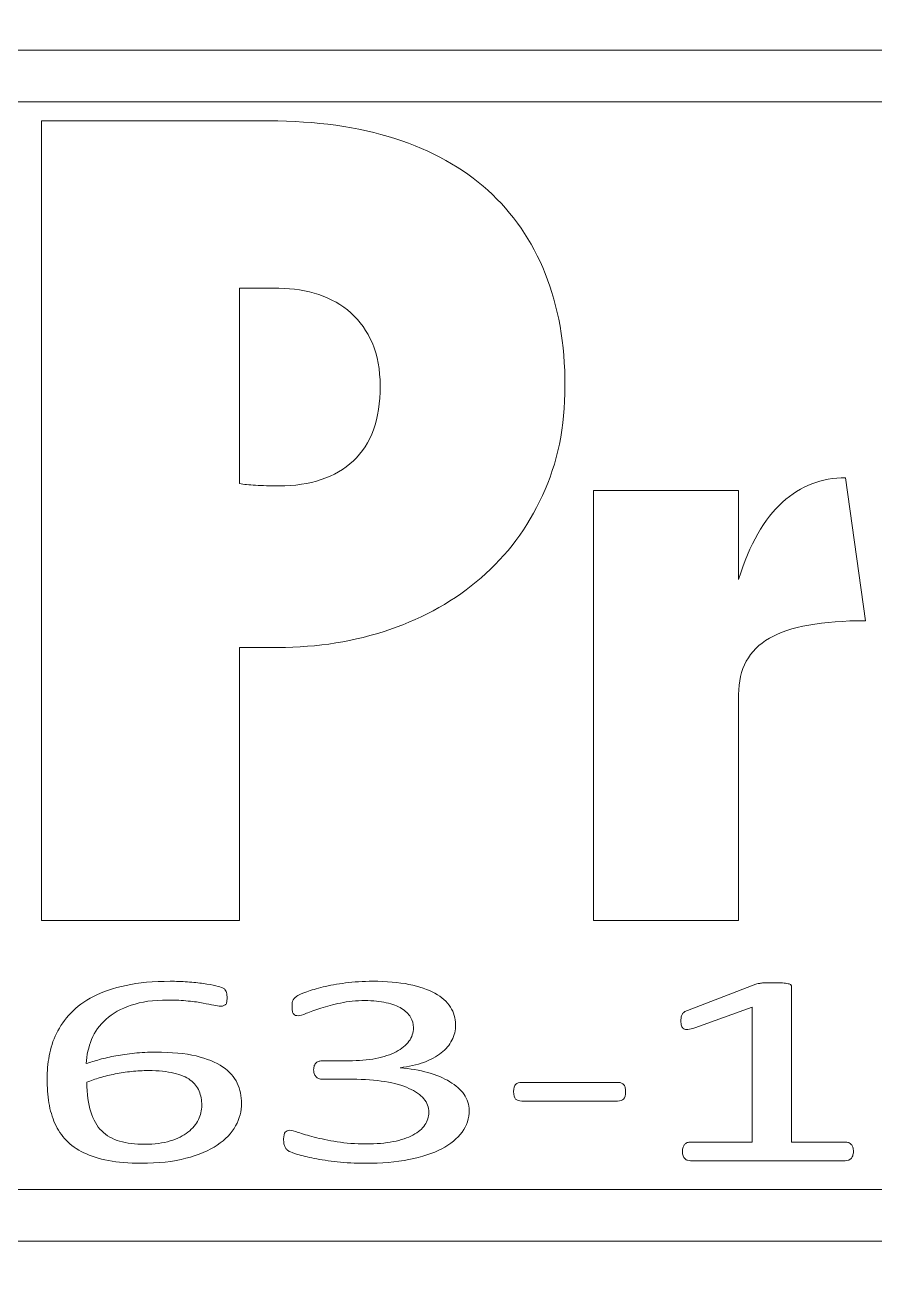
# Model space of a CAD drawing. Header units: millimetres. Extents: x -237 to 237, y -201 to 201.
# Drawn here: x 43.85 to 52.76, y 27.49 to 40.74 of the extents above; entities that cross this region are included whole.
import ezdxf

# ---------------------------------------------------------------- set-up
doc = ezdxf.new("R2010")
doc.units = ezdxf.units.MM
doc.header["$MEASUREMENT"] = 0
doc.layers.add('Layer 1', color=7, linetype='Continuous')

msp = doc.modelspace()

# ---------------------------------------------------------------- linework, layer by layer
at = {"layer": 'Layer 1', "color": 240, "lineweight": 9}
msp.add_open_spline([(81, 200.7738), (81, 200.7738), (81, 176.7738), (81, 176.7738), (81, 176.7738), (81, 176.7738), (87, 176.7738), (87, 176.7738), (87, 176.7738), (87, 176.7738), (87, 156.7738), (87, 156.7738), (87, 156.7738), (87, 156.7738), (81, 156.7738), (81, 156.7738), (81, 156.7738), (81, 156.7738), (81, 110.7738), (81, 110.7738), (81, 110.7738), (81, 110.7738), (87, 110.7738), (87, 110.7738), (87, 110.7738), (87, 110.7738), (87, 90.7738), (87, 90.7738), (87, 90.7738), (87, 90.7738), (81, 90.7738), (81, 90.7738), (81, 90.7738), (81, 90.7738), (81, 44.7738), (81, 44.7738), (81, 44.7738), (81, 44.7738), (87, 44.7738), (87, 44.7738), (87, 44.7738), (87, 44.7738), (87, 24.7738), (87, 24.7738), (87, 24.7738), (87, 24.7738), (81, 24.7738), (81, 24.7738), (81, 24.7738), (81, 24.7738), (81, 0.7738), (81, 0.7738), (81, 0.7738), (81, 0.7738), (-69, 0.7738), (-69, 0.7738), (-69, 0.7738), (-69, 0.7738), (-69, 24.7738), (-69, 24.7738), (-69, 24.7738), (-69, 24.7738), (-75, 24.7738), (-75, 24.7738), (-75, 24.7738), (-75, 24.7738), (-75, 44.7738), (-75, 44.7738), (-75, 44.7738), (-75, 44.7738), (-69, 44.7738), (-69, 44.7738), (-69, 44.7738), (-69, 44.7738), (-69, 90.7738), (-69, 90.7738), (-69, 90.7738), (-69, 90.7738), (-75, 90.7738), (-75, 90.7738), (-75, 90.7738), (-75, 90.7738), (-75, 110.7738), (-75, 110.7738), (-75, 110.7738), (-75, 110.7738), (-69, 110.7738), (-69, 110.7738), (-69, 110.7738), (-69, 110.7738), (-69, 156.7738), (-69, 156.7738), (-69, 156.7738), (-69, 156.7738), (-75, 156.7738), (-75, 156.7738), (-75, 156.7738), (-75, 156.7738), (-75, 176.7738), (-75, 176.7738), (-75, 176.7738), (-75, 176.7738), (-69, 176.7738), (-69, 176.7738), (-69, 176.7738), (-69, 176.7738), (-69, 200.7738), (-69, 200.7738), (-69, 200.7738), (-69, 200.7738), (-34, 200.7738), (-34, 200.7738), (-34, 200.7738), (-34, 200.7738), (-34, 194.7738), (-34, 194.7738), (-34, 194.7738), (-34, 194.7738), (-14, 194.7738), (-14, 194.7738), (-14, 194.7738), (-14, 194.7738), (-14, 200.7738), (-14, 200.7738), (-14, 200.7738), (-14, 200.7738), (26, 200.7738), (26, 200.7738), (26, 200.7738), (26, 200.7738), (26, 194.7738), (26, 194.7738), (26, 194.7738), (26, 194.7738), (46, 194.7738), (46, 194.7738), (46, 194.7738), (46, 194.7738), (46, 200.7738), (46, 200.7738), (46, 200.7738), (46, 200.7738), (81, 200.7738), (81, 200.7738)], degree=3, knots=[0, 0, 0, 0, 0.027027, 0.027027, 0.027027, 0.027027, 0.0540541, 0.0540541, 0.0540541, 0.0540541, 0.0810811, 0.0810811, 0.0810811, 0.0810811, 0.1081081, 0.1081081, 0.1081081, 0.1081081, 0.1351351, 0.1351351, 0.1351351, 0.1351351, 0.1621622, 0.1621622, 0.1621622, 0.1621622, 0.1891892, 0.1891892, 0.1891892, 0.1891892, 0.2162162, 0.2162162, 0.2162162, 0.2162162, 0.2432432, 0.2432432, 0.2432432, 0.2432432, 0.2702703, 0.2702703, 0.2702703, 0.2702703, 0.2972973, 0.2972973, 0.2972973, 0.2972973, 0.3243243, 0.3243243, 0.3243243, 0.3243243, 0.3513514, 0.3513514, 0.3513514, 0.3513514, 0.3783784, 0.3783784, 0.3783784, 0.3783784, 0.4054054, 0.4054054, 0.4054054, 0.4054054, 0.4324324, 0.4324324, 0.4324324, 0.4324324, 0.4594595, 0.4594595, 0.4594595, 0.4594595, 0.4864865, 0.4864865, 0.4864865, 0.4864865, 0.5135135, 0.5135135, 0.5135135, 0.5135135, 0.5405405, 0.5405405, 0.5405405, 0.5405405, 0.5675676, 0.5675676, 0.5675676, 0.5675676, 0.5945946, 0.5945946, 0.5945946, 0.5945946, 0.6216216, 0.6216216, 0.6216216, 0.6216216, 0.6486486, 0.6486486, 0.6486486, 0.6486486, 0.6756757, 0.6756757, 0.6756757, 0.6756757, 0.7027027, 0.7027027, 0.7027027, 0.7027027, 0.7297297, 0.7297297, 0.7297297, 0.7297297, 0.7567568, 0.7567568, 0.7567568, 0.7567568, 0.7837838, 0.7837838, 0.7837838, 0.7837838, 0.8108108, 0.8108108, 0.8108108, 0.8108108, 0.8378378, 0.8378378, 0.8378378, 0.8378378, 0.8648649, 0.8648649, 0.8648649, 0.8648649, 0.8918919, 0.8918919, 0.8918919, 0.8918919, 0.9189189, 0.9189189, 0.9189189, 0.9189189, 0.9459459, 0.9459459, 0.9459459, 0.9459459, 1, 1, 1, 1], dxfattribs=at)
at = {"layer": 'Layer 1', "color": 114, "lineweight": 9}
for points, knots in [([(66.3484, 27.976), (66.3484, 27.976), (26.6513, 27.976), (26.6513, 27.976), (26.6513, 27.976), (25.9214, 27.976), (25.3277, 28.7181), (25.3277, 29.6305), (25.3277, 29.6305), (25.3277, 29.6305), (25.3277, 38.8211), (25.3277, 38.8211), (25.3277, 38.8211), (25.3277, 39.7339), (25.9214, 40.476), (26.6513, 40.476), (26.6513, 40.476), (26.6513, 40.476), (66.3484, 40.476), (66.3484, 40.476), (66.3484, 40.476), (67.0783, 40.476), (67.6723, 39.7339), (67.6723, 38.8211), (67.6723, 38.8211), (67.6723, 38.8211), (67.6723, 29.6305), (67.6723, 29.6305), (67.6723, 29.6305), (67.6723, 28.7181), (67.0783, 27.976), (66.3484, 27.976)], [0, 0, 0, 0, 0.1111111, 0.1111111, 0.1111111, 0.1111111, 0.2222222, 0.2222222, 0.2222222, 0.2222222, 0.3333333, 0.3333333, 0.3333333, 0.3333333, 0.4444444, 0.4444444, 0.4444444, 0.4444444, 0.5555556, 0.5555556, 0.5555556, 0.5555556, 0.6666667, 0.6666667, 0.6666667, 0.6666667, 0.7777778, 0.7777778, 0.7777778, 0.7777778, 1, 1, 1, 1]), ([(26.6513, 39.9354), (26.1596, 39.9354), (25.7599, 39.4357), (25.7599, 38.8211), (25.7599, 38.8211), (25.7599, 38.8211), (25.7599, 29.6305), (25.7599, 29.6305), (25.7599, 29.6305), (25.7599, 29.0163), (26.1596, 28.5166), (26.6513, 28.5166), (26.6513, 28.5166), (26.6513, 28.5166), (66.3484, 28.5166), (66.3484, 28.5166), (66.3484, 28.5166), (66.8401, 28.5166), (67.2399, 29.0163), (67.2399, 29.6305), (67.2399, 29.6305), (67.2399, 29.6305), (67.2399, 38.8211), (67.2399, 38.8211), (67.2399, 38.8211), (67.2399, 39.4357), (66.8401, 39.9354), (66.3484, 39.9354), (66.3484, 39.9354), (66.3484, 39.9354), (26.6513, 39.9354), (26.6513, 39.9354)], [0, 0, 0, 0, 0.1111111, 0.1111111, 0.1111111, 0.1111111, 0.2222222, 0.2222222, 0.2222222, 0.2222222, 0.3333333, 0.3333333, 0.3333333, 0.3333333, 0.4444444, 0.4444444, 0.4444444, 0.4444444, 0.5555556, 0.5555556, 0.5555556, 0.5555556, 0.6666667, 0.6666667, 0.6666667, 0.6666667, 0.7777778, 0.7777778, 0.7777778, 0.7777778, 1, 1, 1, 1]), ([(44.0159, 39.7345), (44.0159, 39.7345), (44.0159, 31.3405), (44.0159, 31.3405), (44.0159, 31.3405), (44.0159, 31.3405), (46.0951, 31.3405), (46.0951, 31.3405), (46.0951, 31.3405), (46.0951, 31.3405), (46.0951, 34.2075), (46.0951, 34.2075), (46.0951, 34.2075), (46.0951, 34.2075), (46.4998, 34.2075), (46.4998, 34.2075), (46.4998, 34.2075), (46.9154, 34.2075), (47.3076, 34.2707), (47.6722, 34.3945), (47.6722, 34.3945), (47.6722, 34.3945), (47.6722, 34.3945), (47.6722, 34.3945), (47.6722, 34.3945), (48.038, 34.5208), (48.3575, 34.7018), (48.6306, 34.9399), (48.6306, 34.9399), (48.6306, 34.9399), (48.6306, 34.9399), (48.6306, 34.9399), (48.6306, 34.9399), (48.9033, 35.1755), (49.117, 35.4623), (49.2744, 35.8017), (49.2744, 35.8017), (49.2744, 35.8017), (49.2744, 35.8017), (49.2744, 35.8017), (49.2744, 35.8017), (49.4318, 36.1393), (49.5105, 36.5239), (49.5105, 36.9528), (49.5105, 36.9528), (49.5105, 37.3942), (49.4417, 37.7882), (49.303, 38.1318), (49.303, 38.1318), (49.303, 38.1318), (49.303, 38.1318), (49.303, 38.1318), (49.303, 38.1318), (49.1654, 38.4758), (48.9646, 38.7686), (48.7011, 39.0064), (48.7011, 39.0064), (48.7011, 39.0064), (48.7011, 39.0064), (48.7011, 39.0064), (48.7011, 39.0064), (48.4379, 39.2441), (48.112, 39.4251), (47.7265, 39.5493), (47.7265, 39.5493), (47.7265, 39.5493), (47.7265, 39.5493), (47.7265, 39.5493), (47.7265, 39.5493), (47.3412, 39.6735), (46.8995, 39.7345), (46.405, 39.7345), (46.405, 39.7345), (46.405, 39.7345), (46.405, 39.7345), (46.405, 39.7345), (46.405, 39.7345), (46.405, 39.7345), (44.0159, 39.7345), (44.0159, 39.7345)], [0, 0, 0, 0, 0.047619, 0.047619, 0.047619, 0.047619, 0.0952381, 0.0952381, 0.0952381, 0.0952381, 0.1428571, 0.1428571, 0.1428571, 0.1428571, 0.1904762, 0.1904762, 0.1904762, 0.1904762, 0.2380952, 0.2380952, 0.2380952, 0.2380952, 0.2857143, 0.2857143, 0.2857143, 0.2857143, 0.3333333, 0.3333333, 0.3333333, 0.3333333, 0.3809524, 0.3809524, 0.3809524, 0.3809524, 0.4285714, 0.4285714, 0.4285714, 0.4285714, 0.4761905, 0.4761905, 0.4761905, 0.4761905, 0.5238095, 0.5238095, 0.5238095, 0.5238095, 0.5714286, 0.5714286, 0.5714286, 0.5714286, 0.6190476, 0.6190476, 0.6190476, 0.6190476, 0.6666667, 0.6666667, 0.6666667, 0.6666667, 0.7142857, 0.7142857, 0.7142857, 0.7142857, 0.7619048, 0.7619048, 0.7619048, 0.7619048, 0.8095238, 0.8095238, 0.8095238, 0.8095238, 0.8571429, 0.8571429, 0.8571429, 0.8571429, 0.9047619, 0.9047619, 0.9047619, 0.9047619, 1, 1, 1, 1]), ([(46.2638, 35.9097), (46.1947, 35.9139), (46.1385, 35.9199), (46.0951, 35.9277), (46.0951, 35.9277), (46.0951, 35.9277), (46.0951, 35.9277), (46.0951, 35.9277), (46.0951, 35.9277), (46.0951, 35.9277), (46.0951, 37.9777), (46.0951, 37.9777), (46.0951, 37.9777), (46.0951, 37.9777), (46.508, 37.9777), (46.508, 37.9777), (46.508, 37.9777), (46.6586, 37.9777), (46.7983, 37.9551), (46.9271, 37.9124), (46.9271, 37.9124), (46.9271, 37.9124), (46.9271, 37.9124), (46.9271, 37.9124), (46.9271, 37.9124), (47.0554, 37.8679), (47.1679, 37.8044), (47.2642, 37.7191), (47.2642, 37.7191), (47.2642, 37.7191), (47.2642, 37.7191), (47.2642, 37.7191), (47.2642, 37.7191), (47.3589, 37.6337), (47.4344, 37.5261), (47.489, 37.4002), (47.489, 37.4002), (47.489, 37.4002), (47.489, 37.4002), (47.489, 37.4002), (47.489, 37.4002), (47.5434, 37.2717), (47.5708, 37.1236), (47.5708, 36.9528), (47.5708, 36.9528), (47.5708, 36.9528), (47.5708, 36.9528), (47.5708, 36.9528), (47.5708, 36.9528), (47.5708, 36.6029), (47.4774, 36.3404), (47.2896, 36.1658), (47.2896, 36.1658), (47.2896, 36.1658), (47.2896, 36.1658), (47.2896, 36.1658), (47.2896, 36.1658), (47.102, 35.9912), (46.8402, 35.9033), (46.508, 35.9033), (46.508, 35.9033), (46.508, 35.9033), (46.508, 35.9033), (46.508, 35.9033), (46.508, 35.9033), (46.4148, 35.9033), (46.333, 35.9054), (46.2638, 35.9097)], [0, 0, 0, 0, 0.0555556, 0.0555556, 0.0555556, 0.0555556, 0.1111111, 0.1111111, 0.1111111, 0.1111111, 0.1666667, 0.1666667, 0.1666667, 0.1666667, 0.2222222, 0.2222222, 0.2222222, 0.2222222, 0.2777778, 0.2777778, 0.2777778, 0.2777778, 0.3333333, 0.3333333, 0.3333333, 0.3333333, 0.3888889, 0.3888889, 0.3888889, 0.3888889, 0.4444444, 0.4444444, 0.4444444, 0.4444444, 0.5, 0.5, 0.5, 0.5, 0.5555556, 0.5555556, 0.5555556, 0.5555556, 0.6111111, 0.6111111, 0.6111111, 0.6111111, 0.6666667, 0.6666667, 0.6666667, 0.6666667, 0.7222222, 0.7222222, 0.7222222, 0.7222222, 0.7777778, 0.7777778, 0.7777778, 0.7777778, 0.8333333, 0.8333333, 0.8333333, 0.8333333, 0.8888889, 0.8888889, 0.8888889, 0.8888889, 1, 1, 1, 1]), ([(49.808, 35.8547), (49.808, 35.8547), (51.3327, 35.8547), (51.3327, 35.8547), (51.3327, 35.8547), (51.3327, 35.8547), (51.3327, 34.9213), (51.3327, 34.9213), (51.3327, 34.9213), (51.447, 35.2906), (51.6011, 35.5605), (51.7926, 35.7326), (51.7926, 35.7326), (51.9842, 35.9034), (52.2043, 35.9888), (52.4538, 35.9888), (52.4538, 35.9888), (52.4538, 35.9888), (52.6657, 34.488), (52.6657, 34.488), (52.6657, 34.488), (52.2068, 34.488), (51.8699, 34.4274), (51.6554, 34.3039), (51.6554, 34.3039), (51.4399, 34.1801), (51.3327, 33.9836), (51.3327, 33.7123), (51.3327, 33.7123), (51.3327, 33.7123), (51.3327, 31.3406), (51.3327, 31.3406), (51.3327, 31.3406), (51.3327, 31.3406), (49.808, 31.3406), (49.808, 31.3406), (49.808, 31.3406), (49.808, 31.3406), (49.808, 35.8547), (49.808, 35.8547)], [0, 0, 0, 0, 0.0909091, 0.0909091, 0.0909091, 0.0909091, 0.1818182, 0.1818182, 0.1818182, 0.1818182, 0.2727273, 0.2727273, 0.2727273, 0.2727273, 0.3636364, 0.3636364, 0.3636364, 0.3636364, 0.4545455, 0.4545455, 0.4545455, 0.4545455, 0.5454545, 0.5454545, 0.5454545, 0.5454545, 0.6363636, 0.6363636, 0.6363636, 0.6363636, 0.7272727, 0.7272727, 0.7272727, 0.7272727, 0.8181818, 0.8181818, 0.8181818, 0.8181818, 1, 1, 1, 1]), ([(46.1165, 29.421), (46.1165, 29.3397), (46.096, 29.2613), (46.0543, 29.1849), (46.0543, 29.1849), (46.0125, 29.1089), (45.9486, 29.0418), (45.8615, 28.984), (45.8615, 28.984), (45.7757, 28.9262), (45.6657, 28.8797), (45.5331, 28.8449), (45.5331, 28.8449), (45.4003, 28.8101), (45.2437, 28.7924), (45.0626, 28.7924), (45.0626, 28.7924), (44.9332, 28.7924), (44.8184, 28.8022), (44.7195, 28.8213), (44.7195, 28.8213), (44.6202, 28.8405), (44.5341, 28.8674), (44.4603, 28.9032), (44.4603, 28.9032), (44.3865, 28.9384), (44.3252, 28.982), (44.2769, 29.0335), (44.2769, 29.0335), (44.2276, 29.0854), (44.1883, 29.1442), (44.1587, 29.2104), (44.1587, 29.2104), (44.1294, 29.276), (44.1081, 29.3485), (44.0949, 29.4269), (44.0949, 29.4269), (44.0827, 29.5053), (44.0762, 29.5896), (44.0762, 29.6797), (44.0762, 29.6797), (44.0762, 29.7591), (44.0835, 29.8394), (44.0974, 29.9208), (44.0974, 29.9208), (44.1121, 30.0021), (44.1375, 30.0805), (44.1744, 30.1564), (44.1744, 30.1564), (44.2112, 30.2319), (44.2613, 30.3029), (44.3243, 30.3695), (44.3243, 30.3695), (44.3883, 30.4357), (44.467, 30.494), (44.5629, 30.543), (44.5629, 30.543), (44.6579, 30.5925), (44.7718, 30.6317), (44.9046, 30.6601), (44.9046, 30.6601), (45.0373, 30.689), (45.1921, 30.7032), (45.3683, 30.7032), (45.3683, 30.7032), (45.4273, 30.7032), (45.4879, 30.7012), (45.5487, 30.6968), (45.5487, 30.6968), (45.6093, 30.6924), (45.6657, 30.6865), (45.7165, 30.6797), (45.7165, 30.6797), (45.7683, 30.6723), (45.8107, 30.6645), (45.846, 30.6557), (45.846, 30.6557), (45.8814, 30.6473), (45.9051, 30.64), (45.9158, 30.6351), (45.9158, 30.6351), (45.9271, 30.6297), (45.9353, 30.6238), (45.941, 30.6174), (45.941, 30.6174), (45.9468, 30.6116), (45.951, 30.6047), (45.9542, 30.5974), (45.9542, 30.5974), (45.9575, 30.5905), (45.96, 30.5822), (45.9617, 30.5729), (45.9617, 30.5729), (45.9632, 30.564), (45.9642, 30.5528), (45.9642, 30.5395), (45.9642, 30.5395), (45.9642, 30.5219), (45.9642, 30.5072), (45.9632, 30.495), (45.9632, 30.495), (45.9625, 30.4822), (45.959, 30.4724), (45.9535, 30.4646), (45.9535, 30.4646), (45.9478, 30.4567), (45.9403, 30.4514), (45.9313, 30.4474), (45.9313, 30.4474), (45.9232, 30.4435), (45.9116, 30.4416), (45.8968, 30.4416), (45.8968, 30.4416), (45.8789, 30.4416), (45.855, 30.445), (45.8247, 30.4518), (45.8247, 30.4518), (45.7944, 30.4582), (45.7575, 30.4656), (45.714, 30.4739), (45.714, 30.4739), (45.6708, 30.4822), (45.6183, 30.4896), (45.5568, 30.4959), (45.5568, 30.4959), (45.4953, 30.5028), (45.4241, 30.5062), (45.342, 30.5062), (45.342, 30.5062), (45.1929, 30.5062), (45.0651, 30.4881), (44.9578, 30.4518), (44.9578, 30.4518), (44.8504, 30.4151), (44.7627, 30.3666), (44.6949, 30.3054), (44.6949, 30.3054), (44.6267, 30.2441), (44.5759, 30.1731), (44.5432, 30.0922), (44.5432, 30.0922), (44.5104, 30.0114), (44.4917, 29.9271), (44.4865, 29.8389), (44.4865, 29.8389), (44.5285, 29.8531), (44.5751, 29.8674), (44.6276, 29.8821), (44.6276, 29.8821), (44.6792, 29.8963), (44.7357, 29.909), (44.798, 29.9208), (44.798, 29.9208), (44.8594, 29.932), (44.9242, 29.9413), (44.9931, 29.9487), (44.9931, 29.9487), (45.0618, 29.956), (45.1356, 29.9595), (45.2144, 29.9595), (45.2144, 29.9595), (45.3822, 29.9595), (45.5241, 29.9457), (45.6389, 29.9188), (45.6389, 29.9188), (45.7543, 29.8914), (45.8469, 29.8536), (45.9182, 29.8051), (45.9182, 29.8051), (45.9896, 29.7566), (46.0403, 29.6998), (46.0707, 29.6341), (46.0707, 29.6341), (46.101, 29.569), (46.1165, 29.4979), (46.1165, 29.421)], [0, 0, 0, 0, 0.0222222, 0.0222222, 0.0222222, 0.0222222, 0.0444444, 0.0444444, 0.0444444, 0.0444444, 0.0666667, 0.0666667, 0.0666667, 0.0666667, 0.0888889, 0.0888889, 0.0888889, 0.0888889, 0.1111111, 0.1111111, 0.1111111, 0.1111111, 0.1333333, 0.1333333, 0.1333333, 0.1333333, 0.1555556, 0.1555556, 0.1555556, 0.1555556, 0.1777778, 0.1777778, 0.1777778, 0.1777778, 0.2, 0.2, 0.2, 0.2, 0.2222222, 0.2222222, 0.2222222, 0.2222222, 0.2444444, 0.2444444, 0.2444444, 0.2444444, 0.2666667, 0.2666667, 0.2666667, 0.2666667, 0.2888889, 0.2888889, 0.2888889, 0.2888889, 0.3111111, 0.3111111, 0.3111111, 0.3111111, 0.3333333, 0.3333333, 0.3333333, 0.3333333, 0.3555556, 0.3555556, 0.3555556, 0.3555556, 0.3777778, 0.3777778, 0.3777778, 0.3777778, 0.4, 0.4, 0.4, 0.4, 0.4222222, 0.4222222, 0.4222222, 0.4222222, 0.4444444, 0.4444444, 0.4444444, 0.4444444, 0.4666667, 0.4666667, 0.4666667, 0.4666667, 0.4888889, 0.4888889, 0.4888889, 0.4888889, 0.5111111, 0.5111111, 0.5111111, 0.5111111, 0.5333333, 0.5333333, 0.5333333, 0.5333333, 0.5555556, 0.5555556, 0.5555556, 0.5555556, 0.5777778, 0.5777778, 0.5777778, 0.5777778, 0.6, 0.6, 0.6, 0.6, 0.6222222, 0.6222222, 0.6222222, 0.6222222, 0.6444444, 0.6444444, 0.6444444, 0.6444444, 0.6666667, 0.6666667, 0.6666667, 0.6666667, 0.6888889, 0.6888889, 0.6888889, 0.6888889, 0.7111111, 0.7111111, 0.7111111, 0.7111111, 0.7333333, 0.7333333, 0.7333333, 0.7333333, 0.7555556, 0.7555556, 0.7555556, 0.7555556, 0.7777778, 0.7777778, 0.7777778, 0.7777778, 0.8, 0.8, 0.8, 0.8, 0.8222222, 0.8222222, 0.8222222, 0.8222222, 0.8444444, 0.8444444, 0.8444444, 0.8444444, 0.8666667, 0.8666667, 0.8666667, 0.8666667, 0.8888889, 0.8888889, 0.8888889, 0.8888889, 0.9111111, 0.9111111, 0.9111111, 0.9111111, 0.9333333, 0.9333333, 0.9333333, 0.9333333, 0.9555556, 0.9555556, 0.9555556, 0.9555556, 1, 1, 1, 1]), ([(48.5053, 29.3505), (48.5053, 29.2657), (48.4807, 29.1888), (48.4306, 29.1202), (48.4306, 29.1202), (48.3815, 29.0521), (48.3102, 28.9933), (48.2167, 28.9443), (48.2167, 28.9443), (48.124, 28.8958), (48.0095, 28.8581), (47.8734, 28.8321), (47.8734, 28.8321), (47.7374, 28.8057), (47.5841, 28.7924), (47.4128, 28.7924), (47.4128, 28.7924), (47.3088, 28.7924), (47.2114, 28.7973), (47.1212, 28.8076), (47.1212, 28.8076), (47.0311, 28.8174), (46.9507, 28.8292), (46.8801, 28.8429), (46.8801, 28.8429), (46.8098, 28.8571), (46.7507, 28.8713), (46.7048, 28.886), (46.7048, 28.886), (46.6582, 28.9007), (46.6286, 28.9115), (46.6173, 28.9179), (46.6173, 28.9179), (46.6048, 28.9247), (46.5958, 28.9316), (46.5893, 28.938), (46.5893, 28.938), (46.5828, 28.9448), (46.577, 28.9527), (46.5729, 28.9625), (46.5729, 28.9625), (46.568, 28.9718), (46.5638, 28.9835), (46.5613, 28.9972), (46.5613, 28.9972), (46.559, 29.011), (46.5582, 29.0281), (46.5582, 29.0482), (46.5582, 29.0482), (46.5582, 29.082), (46.5638, 29.106), (46.5754, 29.1192), (46.5754, 29.1192), (46.5868, 29.1325), (46.6031, 29.1393), (46.6247, 29.1393), (46.6247, 29.1393), (46.6393, 29.1393), (46.6688, 29.1315), (46.7123, 29.1163), (46.7123, 29.1163), (46.7558, 29.1011), (46.8115, 29.0849), (46.8793, 29.0673), (46.8793, 29.0673), (46.9475, 29.0497), (47.0269, 29.0335), (47.1187, 29.0183), (47.1187, 29.0183), (47.2096, 29.0031), (47.3111, 28.9953), (47.4228, 28.9953), (47.4228, 28.9953), (47.5307, 28.9953), (47.626, 29.0036), (47.7079, 29.0198), (47.7079, 29.0198), (47.7897, 29.0359), (47.8595, 29.059), (47.9152, 29.0889), (47.9152, 29.0889), (47.9709, 29.1187), (48.0127, 29.154), (48.0405, 29.1947), (48.0405, 29.1947), (48.0683, 29.2353), (48.0823, 29.2794), (48.0823, 29.3275), (48.0823, 29.3275), (48.0823, 29.3804), (48.0643, 29.4279), (48.029, 29.47), (48.029, 29.47), (47.9938, 29.5122), (47.9414, 29.5489), (47.8724, 29.5793), (47.8724, 29.5793), (47.8046, 29.6101), (47.7201, 29.6337), (47.6202, 29.6498), (47.6202, 29.6498), (47.5203, 29.666), (47.4063, 29.6743), (47.2792, 29.6743), (47.2792, 29.6743), (47.2792, 29.6743), (46.9745, 29.6743), (46.9745, 29.6743), (46.9745, 29.6743), (46.9612, 29.6743), (46.9483, 29.6758), (46.9358, 29.6792), (46.9358, 29.6792), (46.9236, 29.6827), (46.913, 29.688), (46.904, 29.6959), (46.904, 29.6959), (46.8949, 29.7032), (46.8876, 29.7135), (46.8818, 29.7258), (46.8818, 29.7258), (46.8762, 29.738), (46.8728, 29.7542), (46.8728, 29.7743), (46.8728, 29.7743), (46.8728, 29.7924), (46.8753, 29.8071), (46.8801, 29.8193), (46.8801, 29.8193), (46.8852, 29.8311), (46.8918, 29.8404), (46.9007, 29.8478), (46.9007, 29.8478), (46.9097, 29.8546), (46.9194, 29.86), (46.9301, 29.8634), (46.9301, 29.8634), (46.9417, 29.8669), (46.9548, 29.8683), (46.9687, 29.8683), (46.9687, 29.8683), (46.9687, 29.8683), (47.2408, 29.8683), (47.2408, 29.8683), (47.2408, 29.8683), (47.3456, 29.8683), (47.4406, 29.8767), (47.5252, 29.8928), (47.5252, 29.8928), (47.6087, 29.909), (47.68, 29.9325), (47.7391, 29.9634), (47.7391, 29.9634), (47.7973, 29.9938), (47.8422, 30.0305), (47.8734, 30.0731), (47.8734, 30.0731), (47.9044, 30.1158), (47.92, 30.1633), (47.92, 30.2162), (47.92, 30.2162), (47.92, 30.2544), (47.9094, 30.2907), (47.8888, 30.3259), (47.8888, 30.3259), (47.8685, 30.3607), (47.8373, 30.3911), (47.7956, 30.4171), (47.7956, 30.4171), (47.7538, 30.443), (47.7004, 30.4631), (47.6357, 30.4783), (47.6357, 30.4783), (47.571, 30.493), (47.4966, 30.5004), (47.4121, 30.5004), (47.4121, 30.5004), (47.3185, 30.5004), (47.2343, 30.492), (47.1563, 30.4749), (47.1563, 30.4749), (47.0785, 30.4582), (47.0096, 30.4401), (46.949, 30.421), (46.949, 30.421), (46.8884, 30.4019), (46.8376, 30.3837), (46.7973, 30.3671), (46.7973, 30.3671), (46.758, 30.3499), (46.7294, 30.3416), (46.714, 30.3416), (46.714, 30.3416), (46.7023, 30.3416), (46.6925, 30.3426), (46.6834, 30.345), (46.6834, 30.345), (46.6753, 30.3475), (46.6679, 30.3524), (46.6622, 30.3597), (46.6622, 30.3597), (46.6566, 30.3666), (46.6524, 30.3769), (46.6501, 30.3896), (46.6501, 30.3896), (46.6476, 30.4024), (46.6466, 30.4195), (46.6466, 30.4406), (46.6466, 30.4406), (46.6466, 30.4548), (46.6476, 30.4675), (46.6491, 30.4788), (46.6491, 30.4788), (46.6507, 30.4896), (46.654, 30.4994), (46.6588, 30.5072), (46.6588, 30.5072), (46.664, 30.5155), (46.6688, 30.5229), (46.6753, 30.5297), (46.6753, 30.5297), (46.682, 30.5361), (46.6925, 30.544), (46.7081, 30.5533), (46.7081, 30.5533), (46.7229, 30.5621), (46.7541, 30.5753), (46.7999, 30.5925), (46.7999, 30.5925), (46.8466, 30.6101), (46.904, 30.6268), (46.9719, 30.6434), (46.9719, 30.6434), (47.0401, 30.6606), (47.1187, 30.6743), (47.2071, 30.686), (47.2071, 30.686), (47.2956, 30.6973), (47.3915, 30.7032), (47.4939, 30.7032), (47.4939, 30.7032), (47.6382, 30.7032), (47.7645, 30.6924), (47.8734, 30.6704), (47.8734, 30.6704), (47.9816, 30.6483), (48.0725, 30.617), (48.1455, 30.5768), (48.1455, 30.5768), (48.2183, 30.5371), (48.2723, 30.4891), (48.3085, 30.4327), (48.3085, 30.4327), (48.3445, 30.3769), (48.3626, 30.3152), (48.3626, 30.2471), (48.3626, 30.2471), (48.3626, 30.1888), (48.3495, 30.1349), (48.3241, 30.0844), (48.3241, 30.0844), (48.2987, 30.0344), (48.2611, 29.9898), (48.211, 29.9511), (48.211, 29.9511), (48.1619, 29.9124), (48.1003, 29.8796), (48.0283, 29.8522), (48.0283, 29.8522), (47.9562, 29.8247), (47.8734, 29.8061), (47.7792, 29.7958), (47.7792, 29.7958), (47.7792, 29.7958), (47.7792, 29.7929), (47.7792, 29.7929), (47.7792, 29.7929), (47.8857, 29.786), (47.9841, 29.7699), (48.0725, 29.7449), (48.0725, 29.7449), (48.161, 29.7194), (48.2372, 29.6876), (48.3011, 29.6493), (48.3011, 29.6493), (48.3651, 29.6111), (48.415, 29.566), (48.4511, 29.5151), (48.4511, 29.5151), (48.4872, 29.4637), (48.5053, 29.4093), (48.5053, 29.3505)], [0, 0, 0, 0, 0.0135135, 0.0135135, 0.0135135, 0.0135135, 0.027027, 0.027027, 0.027027, 0.027027, 0.0405405, 0.0405405, 0.0405405, 0.0405405, 0.0540541, 0.0540541, 0.0540541, 0.0540541, 0.0675676, 0.0675676, 0.0675676, 0.0675676, 0.0810811, 0.0810811, 0.0810811, 0.0810811, 0.0945946, 0.0945946, 0.0945946, 0.0945946, 0.1081081, 0.1081081, 0.1081081, 0.1081081, 0.1216216, 0.1216216, 0.1216216, 0.1216216, 0.1351351, 0.1351351, 0.1351351, 0.1351351, 0.1486486, 0.1486486, 0.1486486, 0.1486486, 0.1621622, 0.1621622, 0.1621622, 0.1621622, 0.1756757, 0.1756757, 0.1756757, 0.1756757, 0.1891892, 0.1891892, 0.1891892, 0.1891892, 0.2027027, 0.2027027, 0.2027027, 0.2027027, 0.2162162, 0.2162162, 0.2162162, 0.2162162, 0.2297297, 0.2297297, 0.2297297, 0.2297297, 0.2432432, 0.2432432, 0.2432432, 0.2432432, 0.2567568, 0.2567568, 0.2567568, 0.2567568, 0.2702703, 0.2702703, 0.2702703, 0.2702703, 0.2837838, 0.2837838, 0.2837838, 0.2837838, 0.2972973, 0.2972973, 0.2972973, 0.2972973, 0.3108108, 0.3108108, 0.3108108, 0.3108108, 0.3243243, 0.3243243, 0.3243243, 0.3243243, 0.3378378, 0.3378378, 0.3378378, 0.3378378, 0.3513514, 0.3513514, 0.3513514, 0.3513514, 0.3648649, 0.3648649, 0.3648649, 0.3648649, 0.3783784, 0.3783784, 0.3783784, 0.3783784, 0.3918919, 0.3918919, 0.3918919, 0.3918919, 0.4054054, 0.4054054, 0.4054054, 0.4054054, 0.4189189, 0.4189189, 0.4189189, 0.4189189, 0.4324324, 0.4324324, 0.4324324, 0.4324324, 0.4459459, 0.4459459, 0.4459459, 0.4459459, 0.4594595, 0.4594595, 0.4594595, 0.4594595, 0.472973, 0.472973, 0.472973, 0.472973, 0.4864865, 0.4864865, 0.4864865, 0.4864865, 0.5, 0.5, 0.5, 0.5, 0.5135135, 0.5135135, 0.5135135, 0.5135135, 0.527027, 0.527027, 0.527027, 0.527027, 0.5405405, 0.5405405, 0.5405405, 0.5405405, 0.5540541, 0.5540541, 0.5540541, 0.5540541, 0.5675676, 0.5675676, 0.5675676, 0.5675676, 0.5810811, 0.5810811, 0.5810811, 0.5810811, 0.5945946, 0.5945946, 0.5945946, 0.5945946, 0.6081081, 0.6081081, 0.6081081, 0.6081081, 0.6216216, 0.6216216, 0.6216216, 0.6216216, 0.6351351, 0.6351351, 0.6351351, 0.6351351, 0.6486486, 0.6486486, 0.6486486, 0.6486486, 0.6621622, 0.6621622, 0.6621622, 0.6621622, 0.6756757, 0.6756757, 0.6756757, 0.6756757, 0.6891892, 0.6891892, 0.6891892, 0.6891892, 0.7027027, 0.7027027, 0.7027027, 0.7027027, 0.7162162, 0.7162162, 0.7162162, 0.7162162, 0.7297297, 0.7297297, 0.7297297, 0.7297297, 0.7432432, 0.7432432, 0.7432432, 0.7432432, 0.7567568, 0.7567568, 0.7567568, 0.7567568, 0.7702703, 0.7702703, 0.7702703, 0.7702703, 0.7837838, 0.7837838, 0.7837838, 0.7837838, 0.7972973, 0.7972973, 0.7972973, 0.7972973, 0.8108108, 0.8108108, 0.8108108, 0.8108108, 0.8243243, 0.8243243, 0.8243243, 0.8243243, 0.8378378, 0.8378378, 0.8378378, 0.8378378, 0.8513514, 0.8513514, 0.8513514, 0.8513514, 0.8648649, 0.8648649, 0.8648649, 0.8648649, 0.8783784, 0.8783784, 0.8783784, 0.8783784, 0.8918919, 0.8918919, 0.8918919, 0.8918919, 0.9054054, 0.9054054, 0.9054054, 0.9054054, 0.9189189, 0.9189189, 0.9189189, 0.9189189, 0.9324324, 0.9324324, 0.9324324, 0.9324324, 0.9459459, 0.9459459, 0.9459459, 0.9459459, 0.9594595, 0.9594595, 0.9594595, 0.9594595, 0.972973, 0.972973, 0.972973, 0.972973, 1, 1, 1, 1]), ([(52.5368, 28.9159), (52.5368, 28.8978), (52.5344, 28.8826), (52.5294, 28.8703), (52.5294, 28.8703), (52.5246, 28.8581), (52.5188, 28.8478), (52.5107, 28.8405), (52.5107, 28.8405), (52.5024, 28.8326), (52.4934, 28.8272), (52.4826, 28.8238), (52.4826, 28.8238), (52.472, 28.8204), (52.4614, 28.8189), (52.4508, 28.8189), (52.4508, 28.8189), (52.4508, 28.8189), (50.8283, 28.8189), (50.8283, 28.8189), (50.8283, 28.8189), (50.8176, 28.8189), (50.8069, 28.8204), (50.7971, 28.8238), (50.7971, 28.8238), (50.788, 28.8272), (50.7782, 28.8326), (50.77, 28.8405), (50.77, 28.8405), (50.7612, 28.8478), (50.7545, 28.8581), (50.7497, 28.8703), (50.7497, 28.8703), (50.7448, 28.8826), (50.7422, 28.8978), (50.7422, 28.9159), (50.7422, 28.9159), (50.7422, 28.9331), (50.7448, 28.9478), (50.7497, 28.96), (50.7497, 28.96), (50.7545, 28.9727), (50.7603, 28.983), (50.7676, 28.9909), (50.7676, 28.9909), (50.7741, 28.9992), (50.7832, 29.0051), (50.794, 29.0095), (50.794, 29.0095), (50.8044, 29.0139), (50.8161, 29.0159), (50.8283, 29.0159), (50.8283, 29.0159), (50.8283, 29.0159), (51.4749, 29.0159), (51.4749, 29.0159), (51.4749, 29.0159), (51.4749, 29.0159), (51.4749, 30.4298), (51.4749, 30.4298), (51.4749, 30.4298), (51.4749, 30.4298), (50.8743, 30.2152), (50.8743, 30.2152), (50.8743, 30.2152), (50.8437, 30.2059), (50.8192, 30.2), (50.8005, 30.1981), (50.8005, 30.1981), (50.7824, 30.1961), (50.7676, 30.1981), (50.7561, 30.2044), (50.7561, 30.2044), (50.7448, 30.2108), (50.7372, 30.2211), (50.7333, 30.2353), (50.7333, 30.2353), (50.7291, 30.2495), (50.7275, 30.2676), (50.7275, 30.2897), (50.7275, 30.2897), (50.7275, 30.3058), (50.7283, 30.3201), (50.7307, 30.3313), (50.7307, 30.3313), (50.7333, 30.3431), (50.7372, 30.3524), (50.7422, 30.3602), (50.7422, 30.3602), (50.747, 30.3676), (50.7536, 30.3744), (50.7626, 30.3803), (50.7626, 30.3803), (50.7709, 30.3857), (50.7824, 30.3916), (50.7971, 30.3975), (50.7971, 30.3975), (50.7971, 30.3975), (51.5132, 30.6713), (51.5132, 30.6713), (51.5132, 30.6713), (51.5198, 30.6743), (51.5271, 30.6767), (51.5371, 30.6787), (51.5371, 30.6787), (51.5469, 30.6802), (51.5591, 30.6821), (51.5731, 30.6841), (51.5731, 30.6841), (51.5879, 30.686), (51.6043, 30.6875), (51.6241, 30.688), (51.6241, 30.688), (51.6427, 30.6885), (51.6665, 30.6885), (51.6961, 30.6885), (51.6961, 30.6885), (51.7338, 30.6885), (51.7665, 30.6875), (51.7919, 30.6855), (51.7919, 30.6855), (51.8173, 30.6836), (51.837, 30.6811), (51.8518, 30.6777), (51.8518, 30.6777), (51.8666, 30.6743), (51.8755, 30.6699), (51.8805, 30.665), (51.8805, 30.665), (51.8852, 30.6596), (51.8878, 30.6542), (51.8878, 30.6483), (51.8878, 30.6483), (51.8878, 30.6483), (51.8878, 29.0159), (51.8878, 29.0159), (51.8878, 29.0159), (51.8878, 29.0159), (52.4499, 29.0159), (52.4499, 29.0159), (52.4499, 29.0159), (52.463, 29.0159), (52.4753, 29.0139), (52.4861, 29.0095), (52.4861, 29.0095), (52.4975, 29.0051), (52.5065, 28.9992), (52.5139, 28.9909), (52.5139, 28.9909), (52.5212, 28.983), (52.5271, 28.9727), (52.531, 28.96), (52.531, 28.96), (52.5352, 28.9478), (52.5368, 28.9331), (52.5368, 28.9159)], [0, 0, 0, 0, 0.025, 0.025, 0.025, 0.025, 0.05, 0.05, 0.05, 0.05, 0.075, 0.075, 0.075, 0.075, 0.1, 0.1, 0.1, 0.1, 0.125, 0.125, 0.125, 0.125, 0.15, 0.15, 0.15, 0.15, 0.175, 0.175, 0.175, 0.175, 0.2, 0.2, 0.2, 0.2, 0.225, 0.225, 0.225, 0.225, 0.25, 0.25, 0.25, 0.25, 0.275, 0.275, 0.275, 0.275, 0.3, 0.3, 0.3, 0.3, 0.325, 0.325, 0.325, 0.325, 0.35, 0.35, 0.35, 0.35, 0.375, 0.375, 0.375, 0.375, 0.4, 0.4, 0.4, 0.4, 0.425, 0.425, 0.425, 0.425, 0.45, 0.45, 0.45, 0.45, 0.475, 0.475, 0.475, 0.475, 0.5, 0.5, 0.5, 0.5, 0.525, 0.525, 0.525, 0.525, 0.55, 0.55, 0.55, 0.55, 0.575, 0.575, 0.575, 0.575, 0.6, 0.6, 0.6, 0.6, 0.625, 0.625, 0.625, 0.625, 0.65, 0.65, 0.65, 0.65, 0.675, 0.675, 0.675, 0.675, 0.7, 0.7, 0.7, 0.7, 0.725, 0.725, 0.725, 0.725, 0.75, 0.75, 0.75, 0.75, 0.775, 0.775, 0.775, 0.775, 0.8, 0.8, 0.8, 0.8, 0.825, 0.825, 0.825, 0.825, 0.85, 0.85, 0.85, 0.85, 0.875, 0.875, 0.875, 0.875, 0.9, 0.9, 0.9, 0.9, 0.925, 0.925, 0.925, 0.925, 0.95, 0.95, 0.95, 0.95, 1, 1, 1, 1]), ([(45.6985, 29.399), (45.6985, 29.4548), (45.6894, 29.5053), (45.6708, 29.5509), (45.6708, 29.5509), (45.6527, 29.5959), (45.6215, 29.6346), (45.579, 29.6665), (45.579, 29.6665), (45.5355, 29.6978), (45.4781, 29.7223), (45.406, 29.7395), (45.406, 29.7395), (45.334, 29.7566), (45.2454, 29.7655), (45.1397, 29.7655), (45.1397, 29.7655), (45.0807, 29.7655), (45.0209, 29.7625), (44.9619, 29.7561), (44.9619, 29.7561), (44.9029, 29.7498), (44.8455, 29.7414), (44.7906, 29.7302), (44.7906, 29.7302), (44.7349, 29.7194), (44.6824, 29.7062), (44.6316, 29.6915), (44.6316, 29.6915), (44.5815, 29.6768), (44.5358, 29.6606), (44.494, 29.6435), (44.494, 29.6435), (44.494, 29.5195), (44.5071, 29.4161), (44.5333, 29.3328), (44.5333, 29.3328), (44.5603, 29.2496), (44.598, 29.1829), (44.6489, 29.1325), (44.6489, 29.1325), (44.6988, 29.082), (44.7619, 29.0462), (44.8373, 29.0247), (44.8373, 29.0247), (44.9127, 29.0031), (45.0004, 28.9923), (45.1013, 28.9923), (45.1013, 28.9923), (45.2036, 28.9923), (45.292, 29.0036), (45.3675, 29.0266), (45.3675, 29.0266), (45.443, 29.0497), (45.5052, 29.0805), (45.5543, 29.1197), (45.5543, 29.1197), (45.6044, 29.1584), (45.6403, 29.202), (45.6643, 29.2505), (45.6643, 29.2505), (45.6872, 29.2985), (45.6985, 29.348), (45.6985, 29.399)], [0, 0, 0, 0, 0.0588235, 0.0588235, 0.0588235, 0.0588235, 0.1176471, 0.1176471, 0.1176471, 0.1176471, 0.1764706, 0.1764706, 0.1764706, 0.1764706, 0.2352941, 0.2352941, 0.2352941, 0.2352941, 0.2941176, 0.2941176, 0.2941176, 0.2941176, 0.3529412, 0.3529412, 0.3529412, 0.3529412, 0.4117647, 0.4117647, 0.4117647, 0.4117647, 0.4705882, 0.4705882, 0.4705882, 0.4705882, 0.5294118, 0.5294118, 0.5294118, 0.5294118, 0.5882353, 0.5882353, 0.5882353, 0.5882353, 0.6470588, 0.6470588, 0.6470588, 0.6470588, 0.7058824, 0.7058824, 0.7058824, 0.7058824, 0.7647059, 0.7647059, 0.7647059, 0.7647059, 0.8235294, 0.8235294, 0.8235294, 0.8235294, 0.8823529, 0.8823529, 0.8823529, 0.8823529, 1, 1, 1, 1]), ([(50.1464, 29.5445), (50.1464, 29.5068), (50.1391, 29.4808), (50.1252, 29.4666), (50.1252, 29.4666), (50.1106, 29.4524), (50.09, 29.445), (50.0621, 29.445), (50.0621, 29.445), (50.0621, 29.445), (49.0583, 29.445), (49.0583, 29.445), (49.0583, 29.445), (49.0287, 29.445), (49.0075, 29.4524), (48.9928, 29.4671), (48.9928, 29.4671), (48.9789, 29.4823), (48.9713, 29.5077), (48.9713, 29.5445), (48.9713, 29.5445), (48.9713, 29.5807), (48.9789, 29.6062), (48.9928, 29.6204), (48.9928, 29.6204), (49.0075, 29.6346), (49.0287, 29.642), (49.0583, 29.642), (49.0583, 29.642), (49.0583, 29.642), (50.0621, 29.642), (50.0621, 29.642), (50.0621, 29.642), (50.0753, 29.642), (50.0866, 29.6405), (50.0973, 29.6376), (50.0973, 29.6376), (50.1081, 29.6346), (50.1162, 29.6292), (50.1235, 29.6209), (50.1235, 29.6209), (50.131, 29.6131), (50.1366, 29.6028), (50.1408, 29.5901), (50.1408, 29.5901), (50.1449, 29.5778), (50.1464, 29.5626), (50.1464, 29.5445)], [0, 0, 0, 0, 0.0769231, 0.0769231, 0.0769231, 0.0769231, 0.1538462, 0.1538462, 0.1538462, 0.1538462, 0.2307692, 0.2307692, 0.2307692, 0.2307692, 0.3076923, 0.3076923, 0.3076923, 0.3076923, 0.3846154, 0.3846154, 0.3846154, 0.3846154, 0.4615385, 0.4615385, 0.4615385, 0.4615385, 0.5384615, 0.5384615, 0.5384615, 0.5384615, 0.6153846, 0.6153846, 0.6153846, 0.6153846, 0.6923077, 0.6923077, 0.6923077, 0.6923077, 0.7692308, 0.7692308, 0.7692308, 0.7692308, 0.8461538, 0.8461538, 0.8461538, 0.8461538, 1, 1, 1, 1])]:
    msp.add_open_spline(points, degree=3, knots=knots, dxfattribs=at)

doc.saveas('drawing.dxf')
